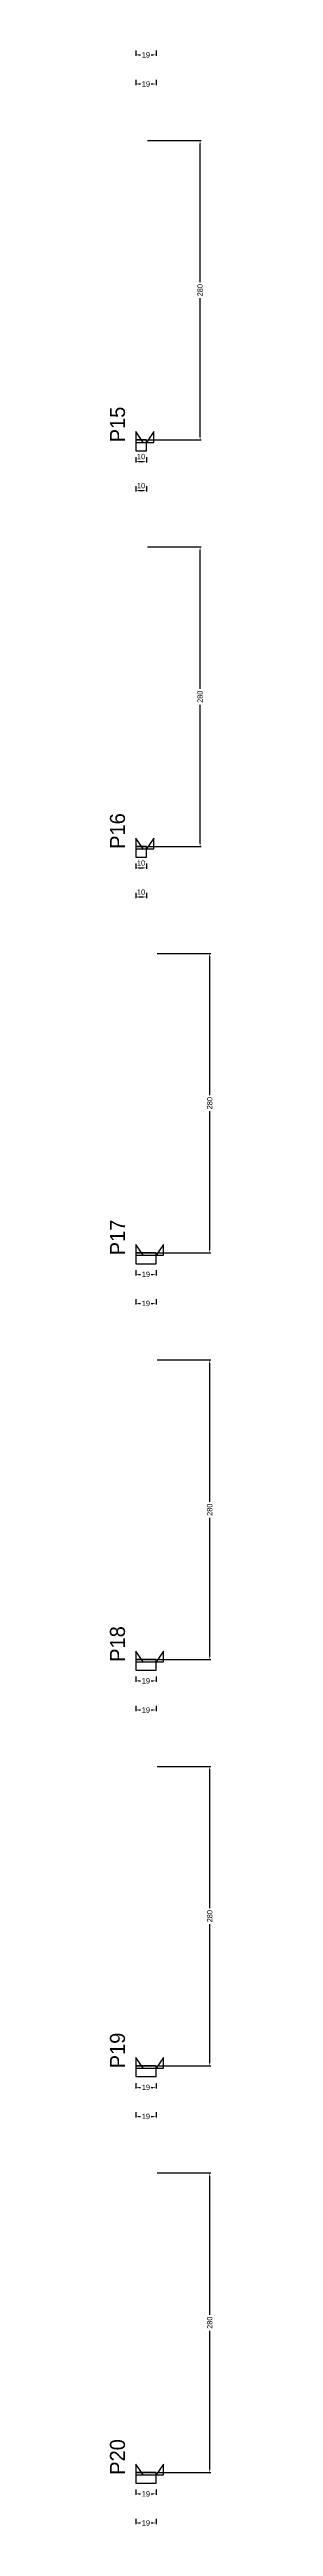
# Model space of a CAD drawing. Header units: centimetres. Extents: x -8500 to 4118, y -39526 to 295.
# Drawn here: x 3976 to 4072, y -7268 to -4953 of the extents above; entities that cross this region are included whole.
import ezdxf

# ---------------------------------------------------------------- set-up
doc = ezdxf.new("R2010")
doc.units = ezdxf.units.CM
for name, color, linetype in [('NOMENCLATURA', 7, 'Continuous'), ('SARR_2.2x10', 60, 'Continuous'), ('SARR_2.2x7', 40, 'Continuous')]:
    doc.layers.add(name, color=color, linetype=linetype)
doc.dimstyles.new('PAINEL-NOVA', dxfattribs={"dimtxt": 5, "dimasz": 3, "dimexe": 1, "dimexo": 1, "dimgap": 1, "dimtad": 1, "dimcen": 2.5, "dimazin": 3, "dimtfac": 1, "dimtmove": 0, "dimatfit": 3})

# ---------------------------------------------------------------- blocks, each defined once
blk = doc.blocks.new('_CLOSEDFILLED')
at = {"color": 0, "linetype": 'BYBLOCK'}
blk.add_solid([(-1, 0.16), (0, 0), (-1, -0.16)], dxfattribs=at)
blk = doc.blocks.new('*D359')
for p, q in [((4000, -4953.8), (4000, -4958.8)), ((4019, -4953.8), (4019, -4958.8)), ((4003, -4957.8), (4004.5, -4957.8)), ((4014.5, -4957.8), (4016, -4957.8))]:
    blk.add_line(p, q)
at = {"layer": 'Defpoints'}
for p in [(4000, -4952.8), (4019, -4952.8), (4000, -4957.8)]:
    blk.add_point(p, dxfattribs=at)
at = {"layer": 'SARR_2.2x10', "xscale": 3, "yscale": 3, "rotation": 180}
blk.add_blockref('_CLOSEDFILLED', (4000, -4957.8), dxfattribs=at)
at = {"layer": 'SARR_2.2x10', "xscale": 3, "yscale": 3}
blk.add_blockref('_CLOSEDFILLED', (4019, -4957.8), dxfattribs=at)
at = {"layer": 'SARR_2.2x10', "insert": (4009.5, -4957.8), "char_height": 5, "attachment_point": 5}
blk.add_mtext('19', dxfattribs=at)
blk = doc.blocks.new('*D364')
for p, q in [((4000, -4981), (4000, -4986)), ((4003, -4985), (4004.5, -4985)), ((4014.5, -4985), (4016, -4985)), ((4019, -4981), (4019, -4986))]:
    blk.add_line(p, q)
at = {"layer": 'Defpoints'}
for p in [(4000, -4980), (4000, -4985), (4019, -4980)]:
    blk.add_point(p, dxfattribs=at)
at = {"layer": 'SARR_2.2x10', "xscale": 3, "yscale": 3, "rotation": 180}
blk.add_blockref('_CLOSEDFILLED', (4000, -4985), dxfattribs=at)
at = {"layer": 'SARR_2.2x10', "xscale": 3, "yscale": 3}
blk.add_blockref('_CLOSEDFILLED', (4019, -4985), dxfattribs=at)
at = {"layer": 'SARR_2.2x10', "insert": (4009.5, -4985), "char_height": 5, "attachment_point": 5}
blk.add_mtext('19', dxfattribs=at)
blk = doc.blocks.new('*D385')
for p, q in [((4000, -5333.8), (4000, -5338.8)), ((4003, -5337.8), (4007, -5337.8)), ((4010, -5333.8), (4010, -5338.8))]:
    blk.add_line(p, q)
at = {"layer": 'Defpoints'}
for p in [(4000, -5332.8), (4000, -5337.8), (4010, -5332.8)]:
    blk.add_point(p, dxfattribs=at)
at = {"layer": 'SARR_2.2x10', "xscale": 3, "yscale": 3, "rotation": 180}
blk.add_blockref('_CLOSEDFILLED', (4000, -5337.8), dxfattribs=at)
at = {"layer": 'SARR_2.2x10', "xscale": 3, "yscale": 3}
blk.add_blockref('_CLOSEDFILLED', (4010, -5337.8), dxfattribs=at)
at = {"layer": 'SARR_2.2x10', "insert": (4005, -5333.3), "char_height": 5, "attachment_point": 5}
blk.add_mtext('10', dxfattribs=at)
blk = doc.blocks.new('*D386')
for p, q in [((4011, -5037.8), (4061, -5037.8)), ((4060, -5170.3), (4060, -5040.8)), ((4060, -5314.8), (4060, -5185.3)), ((4011, -5317.8), (4061, -5317.8))]:
    blk.add_line(p, q)
at = {"layer": 'Defpoints'}
for p in [(4010, -5037.8), (4010, -5317.8), (4060, -5317.8)]:
    blk.add_point(p, dxfattribs=at)
at = {"layer": 'SARR_2.2x10', "xscale": 3, "yscale": 3}
for p, rotation in [((4060, -5037.8), 90), ((4060, -5317.8), 270)]:
    blk.add_blockref('_CLOSEDFILLED', p, dxfattribs=dict(at, rotation=rotation))
at = {"layer": 'SARR_2.2x10', "insert": (4060, -5177.8), "char_height": 5, "attachment_point": 5, "rotation": 90}
blk.add_mtext('280', dxfattribs=at)
blk = doc.blocks.new('*D387')
for p, q in [((4011, -5037.8), (4061, -5037.8)), ((4060, -5170.3), (4060, -5040.8)), ((4060, -5314.8), (4060, -5185.3)), ((4011, -5317.8), (4061, -5317.8))]:
    blk.add_line(p, q)
at = {"layer": 'Defpoints'}
for p in [(4010, -5037.8), (4010, -5317.8), (4060, -5317.8)]:
    blk.add_point(p, dxfattribs=at)
at = {"layer": 'SARR_2.2x10', "xscale": 3, "yscale": 3}
for p, rotation in [((4060, -5037.8), 90), ((4060, -5317.8), 270)]:
    blk.add_blockref('_CLOSEDFILLED', p, dxfattribs=dict(at, rotation=rotation))
at = {"layer": 'SARR_2.2x10', "insert": (4060, -5177.8), "char_height": 5, "attachment_point": 5, "rotation": 90}
blk.add_mtext('280', dxfattribs=at)
blk = doc.blocks.new('*D388')
for p, q in [((4011, -5037.8), (4061, -5037.8)), ((4060, -5170.3), (4060, -5040.8)), ((4060, -5314.8), (4060, -5185.3)), ((4011, -5317.8), (4061, -5317.8))]:
    blk.add_line(p, q)
at = {"layer": 'Defpoints'}
for p in [(4010, -5037.8), (4010, -5317.8), (4060, -5317.8)]:
    blk.add_point(p, dxfattribs=at)
at = {"layer": 'SARR_2.2x10', "xscale": 3, "yscale": 3}
for p, rotation in [((4060, -5037.8), 90), ((4060, -5317.8), 270)]:
    blk.add_blockref('_CLOSEDFILLED', p, dxfattribs=dict(at, rotation=rotation))
at = {"layer": 'SARR_2.2x10', "insert": (4060, -5177.8), "char_height": 5, "attachment_point": 5, "rotation": 90}
blk.add_mtext('280', dxfattribs=at)
blk = doc.blocks.new('*D389')
for p, q in [((4011, -5037.8), (4061, -5037.8)), ((4060, -5170.3), (4060, -5040.8)), ((4060, -5314.8), (4060, -5185.3)), ((4011, -5317.8), (4061, -5317.8))]:
    blk.add_line(p, q)
at = {"layer": 'Defpoints'}
for p in [(4010, -5037.8), (4010, -5317.8), (4060, -5317.8)]:
    blk.add_point(p, dxfattribs=at)
at = {"layer": 'SARR_2.2x10', "xscale": 3, "yscale": 3}
for p, rotation in [((4060, -5037.8), 90), ((4060, -5317.8), 270)]:
    blk.add_blockref('_CLOSEDFILLED', p, dxfattribs=dict(at, rotation=rotation))
at = {"layer": 'SARR_2.2x10', "insert": (4060, -5177.8), "char_height": 5, "attachment_point": 5, "rotation": 90}
blk.add_mtext('280', dxfattribs=at)
blk = doc.blocks.new('*D390')
for p, q in [((4000, -5361), (4000, -5366)), ((4003, -5365), (4007, -5365)), ((4010, -5361), (4010, -5366))]:
    blk.add_line(p, q)
at = {"layer": 'Defpoints'}
for p in [(4000, -5360), (4000, -5365), (4010, -5360)]:
    blk.add_point(p, dxfattribs=at)
at = {"layer": 'SARR_2.2x10', "xscale": 3, "yscale": 3, "rotation": 180}
blk.add_blockref('_CLOSEDFILLED', (4000, -5365), dxfattribs=at)
at = {"layer": 'SARR_2.2x10', "xscale": 3, "yscale": 3}
blk.add_blockref('_CLOSEDFILLED', (4010, -5365), dxfattribs=at)
at = {"layer": 'SARR_2.2x10', "insert": (4005, -5360.5), "char_height": 5, "attachment_point": 5}
blk.add_mtext('10', dxfattribs=at)
blk = doc.blocks.new('GRA-E')
at = {"layer": 'SARR_2.2x7'}
blk.add_lwpolyline([(0, 0), (7, 0), (0, 10)], close=True, dxfattribs=at)
blk = doc.blocks.new('GRA-D')
at = {"layer": 'SARR_2.2x7'}
blk.add_lwpolyline([(0, 0), (7, 0), (7, 10)], close=True, dxfattribs=at)
blk = doc.blocks.new('*D411')
for p, q in [((4000, -5713.8), (4000, -5718.8)), ((4003, -5717.8), (4007, -5717.8)), ((4010, -5713.8), (4010, -5718.8))]:
    blk.add_line(p, q)
at = {"layer": 'Defpoints'}
for p in [(4000, -5712.8), (4000, -5717.8), (4010, -5712.8)]:
    blk.add_point(p, dxfattribs=at)
at = {"layer": 'SARR_2.2x10', "xscale": 3, "yscale": 3, "rotation": 180}
blk.add_blockref('_CLOSEDFILLED', (4000, -5717.8), dxfattribs=at)
at = {"layer": 'SARR_2.2x10', "xscale": 3, "yscale": 3}
blk.add_blockref('_CLOSEDFILLED', (4010, -5717.8), dxfattribs=at)
at = {"layer": 'SARR_2.2x10', "insert": (4005, -5713.3), "char_height": 5, "attachment_point": 5}
blk.add_mtext('10', dxfattribs=at)
blk = doc.blocks.new('*D412')
for p, q in [((4011, -5417.8), (4061, -5417.8)), ((4060, -5550.3), (4060, -5420.8)), ((4060, -5694.8), (4060, -5565.3)), ((4011, -5697.8), (4061, -5697.8))]:
    blk.add_line(p, q)
at = {"layer": 'Defpoints'}
for p in [(4010, -5417.8), (4010, -5697.8), (4060, -5697.8)]:
    blk.add_point(p, dxfattribs=at)
at = {"layer": 'SARR_2.2x10', "xscale": 3, "yscale": 3}
for p, rotation in [((4060, -5417.8), 90), ((4060, -5697.8), 270)]:
    blk.add_blockref('_CLOSEDFILLED', p, dxfattribs=dict(at, rotation=rotation))
at = {"layer": 'SARR_2.2x10', "insert": (4060, -5557.8), "char_height": 5, "attachment_point": 5, "rotation": 90}
blk.add_mtext('280', dxfattribs=at)
blk = doc.blocks.new('*D413')
for p, q in [((4011, -5417.8), (4061, -5417.8)), ((4060, -5550.3), (4060, -5420.8)), ((4060, -5694.8), (4060, -5565.3)), ((4011, -5697.8), (4061, -5697.8))]:
    blk.add_line(p, q)
at = {"layer": 'Defpoints'}
for p in [(4010, -5417.8), (4010, -5697.8), (4060, -5697.8)]:
    blk.add_point(p, dxfattribs=at)
at = {"layer": 'SARR_2.2x10', "xscale": 3, "yscale": 3}
for p, rotation in [((4060, -5417.8), 90), ((4060, -5697.8), 270)]:
    blk.add_blockref('_CLOSEDFILLED', p, dxfattribs=dict(at, rotation=rotation))
at = {"layer": 'SARR_2.2x10', "insert": (4060, -5557.8), "char_height": 5, "attachment_point": 5, "rotation": 90}
blk.add_mtext('280', dxfattribs=at)
blk = doc.blocks.new('*D414')
for p, q in [((4011, -5417.8), (4061, -5417.8)), ((4060, -5550.3), (4060, -5420.8)), ((4060, -5694.8), (4060, -5565.3)), ((4011, -5697.8), (4061, -5697.8))]:
    blk.add_line(p, q)
at = {"layer": 'Defpoints'}
for p in [(4010, -5417.8), (4010, -5697.8), (4060, -5697.8)]:
    blk.add_point(p, dxfattribs=at)
at = {"layer": 'SARR_2.2x10', "xscale": 3, "yscale": 3}
for p, rotation in [((4060, -5417.8), 90), ((4060, -5697.8), 270)]:
    blk.add_blockref('_CLOSEDFILLED', p, dxfattribs=dict(at, rotation=rotation))
at = {"layer": 'SARR_2.2x10', "insert": (4060, -5557.8), "char_height": 5, "attachment_point": 5, "rotation": 90}
blk.add_mtext('280', dxfattribs=at)
blk = doc.blocks.new('*D415')
for p, q in [((4011, -5417.8), (4061, -5417.8)), ((4060, -5550.3), (4060, -5420.8)), ((4060, -5694.8), (4060, -5565.3)), ((4011, -5697.8), (4061, -5697.8))]:
    blk.add_line(p, q)
at = {"layer": 'Defpoints'}
for p in [(4010, -5417.8), (4010, -5697.8), (4060, -5697.8)]:
    blk.add_point(p, dxfattribs=at)
at = {"layer": 'SARR_2.2x10', "xscale": 3, "yscale": 3}
for p, rotation in [((4060, -5417.8), 90), ((4060, -5697.8), 270)]:
    blk.add_blockref('_CLOSEDFILLED', p, dxfattribs=dict(at, rotation=rotation))
at = {"layer": 'SARR_2.2x10', "insert": (4060, -5557.8), "char_height": 5, "attachment_point": 5, "rotation": 90}
blk.add_mtext('280', dxfattribs=at)
blk = doc.blocks.new('*D416')
for p, q in [((4000, -5741), (4000, -5746)), ((4010, -5741), (4010, -5746)), ((4003, -5745), (4007, -5745))]:
    blk.add_line(p, q)
at = {"layer": 'Defpoints'}
for p in [(4000, -5740), (4010, -5740), (4000, -5745)]:
    blk.add_point(p, dxfattribs=at)
at = {"layer": 'SARR_2.2x10', "xscale": 3, "yscale": 3, "rotation": 180}
blk.add_blockref('_CLOSEDFILLED', (4000, -5745), dxfattribs=at)
at = {"layer": 'SARR_2.2x10', "xscale": 3, "yscale": 3}
blk.add_blockref('_CLOSEDFILLED', (4010, -5745), dxfattribs=at)
at = {"layer": 'SARR_2.2x10', "insert": (4005, -5740.5), "char_height": 5, "attachment_point": 5}
blk.add_mtext('10', dxfattribs=at)
blk = doc.blocks.new('*D437')
for p, q in [((4000, -6093.8), (4000, -6098.8)), ((4003, -6097.8), (4004.5, -6097.8)), ((4014.5, -6097.8), (4016, -6097.8)), ((4019, -6093.8), (4019, -6098.8))]:
    blk.add_line(p, q)
at = {"layer": 'Defpoints'}
for p in [(4000, -6092.8), (4000, -6097.8), (4019, -6092.8)]:
    blk.add_point(p, dxfattribs=at)
at = {"layer": 'SARR_2.2x10', "xscale": 3, "yscale": 3, "rotation": 180}
blk.add_blockref('_CLOSEDFILLED', (4000, -6097.8), dxfattribs=at)
at = {"layer": 'SARR_2.2x10', "xscale": 3, "yscale": 3}
blk.add_blockref('_CLOSEDFILLED', (4019, -6097.8), dxfattribs=at)
at = {"layer": 'SARR_2.2x10', "insert": (4009.5, -6097.8), "char_height": 5, "attachment_point": 5}
blk.add_mtext('19', dxfattribs=at)
blk = doc.blocks.new('*D438')
for p, q in [((4020, -5797.8), (4070, -5797.8)), ((4069, -5930.3), (4069, -5800.8)), ((4069, -6074.8), (4069, -5945.3)), ((4020, -6077.8), (4070, -6077.8))]:
    blk.add_line(p, q)
at = {"layer": 'Defpoints'}
for p in [(4019, -5797.8), (4019, -6077.8), (4069, -6077.8)]:
    blk.add_point(p, dxfattribs=at)
at = {"layer": 'SARR_2.2x10', "xscale": 3, "yscale": 3}
for p, rotation in [((4069, -5797.8), 90), ((4069, -6077.8), 270)]:
    blk.add_blockref('_CLOSEDFILLED', p, dxfattribs=dict(at, rotation=rotation))
at = {"layer": 'SARR_2.2x10', "insert": (4069, -5937.8), "char_height": 5, "attachment_point": 5, "rotation": 90}
blk.add_mtext('280', dxfattribs=at)
blk = doc.blocks.new('*D439')
for p, q in [((4020, -5797.8), (4070, -5797.8)), ((4069, -5930.3), (4069, -5800.8)), ((4069, -6074.8), (4069, -5945.3)), ((4020, -6077.8), (4070, -6077.8))]:
    blk.add_line(p, q)
at = {"layer": 'Defpoints'}
for p in [(4019, -5797.8), (4019, -6077.8), (4069, -6077.8)]:
    blk.add_point(p, dxfattribs=at)
at = {"layer": 'SARR_2.2x10', "xscale": 3, "yscale": 3}
for p, rotation in [((4069, -5797.8), 90), ((4069, -6077.8), 270)]:
    blk.add_blockref('_CLOSEDFILLED', p, dxfattribs=dict(at, rotation=rotation))
at = {"layer": 'SARR_2.2x10', "insert": (4069, -5937.8), "char_height": 5, "attachment_point": 5, "rotation": 90}
blk.add_mtext('280', dxfattribs=at)
blk = doc.blocks.new('*D440')
for p, q in [((4020, -5797.8), (4070, -5797.8)), ((4069, -5930.3), (4069, -5800.8)), ((4069, -6074.8), (4069, -5945.3)), ((4020, -6077.8), (4070, -6077.8))]:
    blk.add_line(p, q)
at = {"layer": 'Defpoints'}
for p in [(4019, -5797.8), (4019, -6077.8), (4069, -6077.8)]:
    blk.add_point(p, dxfattribs=at)
at = {"layer": 'SARR_2.2x10', "xscale": 3, "yscale": 3}
for p, rotation in [((4069, -5797.8), 90), ((4069, -6077.8), 270)]:
    blk.add_blockref('_CLOSEDFILLED', p, dxfattribs=dict(at, rotation=rotation))
at = {"layer": 'SARR_2.2x10', "insert": (4069, -5937.8), "char_height": 5, "attachment_point": 5, "rotation": 90}
blk.add_mtext('280', dxfattribs=at)
blk = doc.blocks.new('*D441')
for p, q in [((4020, -5797.8), (4070, -5797.8)), ((4069, -5930.3), (4069, -5800.8)), ((4069, -6074.8), (4069, -5945.3)), ((4020, -6077.8), (4070, -6077.8))]:
    blk.add_line(p, q)
at = {"layer": 'Defpoints'}
for p in [(4019, -5797.8), (4019, -6077.8), (4069, -6077.8)]:
    blk.add_point(p, dxfattribs=at)
at = {"layer": 'SARR_2.2x10', "xscale": 3, "yscale": 3}
for p, rotation in [((4069, -5797.8), 90), ((4069, -6077.8), 270)]:
    blk.add_blockref('_CLOSEDFILLED', p, dxfattribs=dict(at, rotation=rotation))
at = {"layer": 'SARR_2.2x10', "insert": (4069, -5937.8), "char_height": 5, "attachment_point": 5, "rotation": 90}
blk.add_mtext('280', dxfattribs=at)
blk = doc.blocks.new('*D442')
for p, q in [((4000, -6121), (4000, -6126)), ((4003, -6125), (4004.5, -6125)), ((4014.5, -6125), (4016, -6125)), ((4019, -6121), (4019, -6126))]:
    blk.add_line(p, q)
at = {"layer": 'Defpoints'}
for p in [(4000, -6120), (4000, -6125), (4019, -6120)]:
    blk.add_point(p, dxfattribs=at)
at = {"layer": 'SARR_2.2x10', "xscale": 3, "yscale": 3, "rotation": 180}
blk.add_blockref('_CLOSEDFILLED', (4000, -6125), dxfattribs=at)
at = {"layer": 'SARR_2.2x10', "xscale": 3, "yscale": 3}
blk.add_blockref('_CLOSEDFILLED', (4019, -6125), dxfattribs=at)
at = {"layer": 'SARR_2.2x10', "insert": (4009.5, -6125), "char_height": 5, "attachment_point": 5}
blk.add_mtext('19', dxfattribs=at)
blk = doc.blocks.new('*D463')
for p, q in [((4000, -6473.8), (4000, -6478.8)), ((4003, -6477.8), (4004.5, -6477.8)), ((4014.5, -6477.8), (4016, -6477.8)), ((4019, -6473.8), (4019, -6478.8))]:
    blk.add_line(p, q)
at = {"layer": 'Defpoints'}
for p in [(4000, -6472.8), (4000, -6477.8), (4019, -6472.8)]:
    blk.add_point(p, dxfattribs=at)
at = {"layer": 'SARR_2.2x10', "xscale": 3, "yscale": 3, "rotation": 180}
blk.add_blockref('_CLOSEDFILLED', (4000, -6477.8), dxfattribs=at)
at = {"layer": 'SARR_2.2x10', "xscale": 3, "yscale": 3}
blk.add_blockref('_CLOSEDFILLED', (4019, -6477.8), dxfattribs=at)
at = {"layer": 'SARR_2.2x10', "insert": (4009.5, -6477.8), "char_height": 5, "attachment_point": 5}
blk.add_mtext('19', dxfattribs=at)
blk = doc.blocks.new('*D464')
for p, q in [((4020, -6177.8), (4070, -6177.8)), ((4069, -6310.3), (4069, -6180.8)), ((4069, -6454.8), (4069, -6325.3)), ((4020, -6457.8), (4070, -6457.8))]:
    blk.add_line(p, q)
at = {"layer": 'Defpoints'}
for p in [(4019, -6177.8), (4019, -6457.8), (4069, -6457.8)]:
    blk.add_point(p, dxfattribs=at)
at = {"layer": 'SARR_2.2x10', "xscale": 3, "yscale": 3}
for p, rotation in [((4069, -6177.8), 90), ((4069, -6457.8), 270)]:
    blk.add_blockref('_CLOSEDFILLED', p, dxfattribs=dict(at, rotation=rotation))
at = {"layer": 'SARR_2.2x10', "insert": (4069, -6317.8), "char_height": 5, "attachment_point": 5, "rotation": 90}
blk.add_mtext('280', dxfattribs=at)
blk = doc.blocks.new('*D465')
for p, q in [((4020, -6177.8), (4070, -6177.8)), ((4069, -6310.3), (4069, -6180.8)), ((4069, -6454.8), (4069, -6325.3)), ((4020, -6457.8), (4070, -6457.8))]:
    blk.add_line(p, q)
at = {"layer": 'Defpoints'}
for p in [(4019, -6177.8), (4019, -6457.8), (4069, -6457.8)]:
    blk.add_point(p, dxfattribs=at)
at = {"layer": 'SARR_2.2x10', "xscale": 3, "yscale": 3}
for p, rotation in [((4069, -6177.8), 90), ((4069, -6457.8), 270)]:
    blk.add_blockref('_CLOSEDFILLED', p, dxfattribs=dict(at, rotation=rotation))
at = {"layer": 'SARR_2.2x10', "insert": (4069, -6317.8), "char_height": 5, "attachment_point": 5, "rotation": 90}
blk.add_mtext('280', dxfattribs=at)
blk = doc.blocks.new('*D466')
for p, q in [((4020, -6177.8), (4070, -6177.8)), ((4069, -6310.3), (4069, -6180.8)), ((4069, -6454.8), (4069, -6325.3)), ((4020, -6457.8), (4070, -6457.8))]:
    blk.add_line(p, q)
at = {"layer": 'Defpoints'}
for p in [(4019, -6177.8), (4019, -6457.8), (4069, -6457.8)]:
    blk.add_point(p, dxfattribs=at)
at = {"layer": 'SARR_2.2x10', "xscale": 3, "yscale": 3}
for p, rotation in [((4069, -6177.8), 90), ((4069, -6457.8), 270)]:
    blk.add_blockref('_CLOSEDFILLED', p, dxfattribs=dict(at, rotation=rotation))
at = {"layer": 'SARR_2.2x10', "insert": (4069, -6317.8), "char_height": 5, "attachment_point": 5, "rotation": 90}
blk.add_mtext('280', dxfattribs=at)
blk = doc.blocks.new('*D467')
for p, q in [((4020, -6177.8), (4070, -6177.8)), ((4069, -6310.3), (4069, -6180.8)), ((4069, -6454.8), (4069, -6325.3)), ((4020, -6457.8), (4070, -6457.8))]:
    blk.add_line(p, q)
at = {"layer": 'Defpoints'}
for p in [(4019, -6177.8), (4019, -6457.8), (4069, -6457.8)]:
    blk.add_point(p, dxfattribs=at)
at = {"layer": 'SARR_2.2x10', "xscale": 3, "yscale": 3}
for p, rotation in [((4069, -6177.8), 90), ((4069, -6457.8), 270)]:
    blk.add_blockref('_CLOSEDFILLED', p, dxfattribs=dict(at, rotation=rotation))
at = {"layer": 'SARR_2.2x10', "insert": (4069, -6317.8), "char_height": 5, "attachment_point": 5, "rotation": 90}
blk.add_mtext('280', dxfattribs=at)
blk = doc.blocks.new('*D468')
for p, q in [((4000, -6501), (4000, -6506)), ((4003, -6505), (4004.5, -6505)), ((4014.5, -6505), (4016, -6505)), ((4019, -6501), (4019, -6506))]:
    blk.add_line(p, q)
at = {"layer": 'Defpoints'}
for p in [(4000, -6500), (4000, -6505), (4019, -6500)]:
    blk.add_point(p, dxfattribs=at)
at = {"layer": 'SARR_2.2x10', "xscale": 3, "yscale": 3, "rotation": 180}
blk.add_blockref('_CLOSEDFILLED', (4000, -6505), dxfattribs=at)
at = {"layer": 'SARR_2.2x10', "xscale": 3, "yscale": 3}
blk.add_blockref('_CLOSEDFILLED', (4019, -6505), dxfattribs=at)
at = {"layer": 'SARR_2.2x10', "insert": (4009.5, -6505), "char_height": 5, "attachment_point": 5}
blk.add_mtext('19', dxfattribs=at)
blk = doc.blocks.new('*D489')
for p, q in [((4000, -6853.8), (4000, -6858.8)), ((4019, -6853.8), (4019, -6858.8)), ((4003, -6857.8), (4004.5, -6857.8)), ((4014.5, -6857.8), (4016, -6857.8))]:
    blk.add_line(p, q)
at = {"layer": 'Defpoints'}
for p in [(4000, -6852.8), (4019, -6852.8), (4000, -6857.8)]:
    blk.add_point(p, dxfattribs=at)
at = {"layer": 'SARR_2.2x10', "xscale": 3, "yscale": 3, "rotation": 180}
blk.add_blockref('_CLOSEDFILLED', (4000, -6857.8), dxfattribs=at)
at = {"layer": 'SARR_2.2x10', "xscale": 3, "yscale": 3}
blk.add_blockref('_CLOSEDFILLED', (4019, -6857.8), dxfattribs=at)
at = {"layer": 'SARR_2.2x10', "insert": (4009.5, -6857.8), "char_height": 5, "attachment_point": 5}
blk.add_mtext('19', dxfattribs=at)
blk = doc.blocks.new('*D490')
for p, q in [((4020, -6557.8), (4070, -6557.8)), ((4069, -6690.3), (4069, -6560.8)), ((4069, -6834.8), (4069, -6705.3)), ((4020, -6837.8), (4070, -6837.8))]:
    blk.add_line(p, q)
at = {"layer": 'Defpoints'}
for p in [(4019, -6557.8), (4019, -6837.8), (4069, -6837.8)]:
    blk.add_point(p, dxfattribs=at)
at = {"layer": 'SARR_2.2x10', "xscale": 3, "yscale": 3}
for p, rotation in [((4069, -6557.8), 90), ((4069, -6837.8), 270)]:
    blk.add_blockref('_CLOSEDFILLED', p, dxfattribs=dict(at, rotation=rotation))
at = {"layer": 'SARR_2.2x10', "insert": (4069, -6697.8), "char_height": 5, "attachment_point": 5, "rotation": 90}
blk.add_mtext('280', dxfattribs=at)
blk = doc.blocks.new('*D491')
for p, q in [((4020, -6557.8), (4070, -6557.8)), ((4069, -6690.3), (4069, -6560.8)), ((4069, -6834.8), (4069, -6705.3)), ((4020, -6837.8), (4070, -6837.8))]:
    blk.add_line(p, q)
at = {"layer": 'Defpoints'}
for p in [(4019, -6557.8), (4019, -6837.8), (4069, -6837.8)]:
    blk.add_point(p, dxfattribs=at)
at = {"layer": 'SARR_2.2x10', "xscale": 3, "yscale": 3}
for p, rotation in [((4069, -6557.8), 90), ((4069, -6837.8), 270)]:
    blk.add_blockref('_CLOSEDFILLED', p, dxfattribs=dict(at, rotation=rotation))
at = {"layer": 'SARR_2.2x10', "insert": (4069, -6697.8), "char_height": 5, "attachment_point": 5, "rotation": 90}
blk.add_mtext('280', dxfattribs=at)
blk = doc.blocks.new('*D492')
for p, q in [((4020, -6557.8), (4070, -6557.8)), ((4069, -6690.3), (4069, -6560.8)), ((4069, -6834.8), (4069, -6705.3)), ((4020, -6837.8), (4070, -6837.8))]:
    blk.add_line(p, q)
at = {"layer": 'Defpoints'}
for p in [(4019, -6557.8), (4019, -6837.8), (4069, -6837.8)]:
    blk.add_point(p, dxfattribs=at)
at = {"layer": 'SARR_2.2x10', "xscale": 3, "yscale": 3}
for p, rotation in [((4069, -6557.8), 90), ((4069, -6837.8), 270)]:
    blk.add_blockref('_CLOSEDFILLED', p, dxfattribs=dict(at, rotation=rotation))
at = {"layer": 'SARR_2.2x10', "insert": (4069, -6697.8), "char_height": 5, "attachment_point": 5, "rotation": 90}
blk.add_mtext('280', dxfattribs=at)
blk = doc.blocks.new('*D493')
for p, q in [((4020, -6557.8), (4070, -6557.8)), ((4069, -6690.3), (4069, -6560.8)), ((4069, -6834.8), (4069, -6705.3)), ((4020, -6837.8), (4070, -6837.8))]:
    blk.add_line(p, q)
at = {"layer": 'Defpoints'}
for p in [(4019, -6557.8), (4019, -6837.8), (4069, -6837.8)]:
    blk.add_point(p, dxfattribs=at)
at = {"layer": 'SARR_2.2x10', "xscale": 3, "yscale": 3}
for p, rotation in [((4069, -6557.8), 90), ((4069, -6837.8), 270)]:
    blk.add_blockref('_CLOSEDFILLED', p, dxfattribs=dict(at, rotation=rotation))
at = {"layer": 'SARR_2.2x10', "insert": (4069, -6697.8), "char_height": 5, "attachment_point": 5, "rotation": 90}
blk.add_mtext('280', dxfattribs=at)
blk = doc.blocks.new('*D494')
for p, q in [((4000, -6881), (4000, -6886)), ((4003, -6885), (4004.5, -6885)), ((4014.5, -6885), (4016, -6885)), ((4019, -6881), (4019, -6886))]:
    blk.add_line(p, q)
at = {"layer": 'Defpoints'}
for p in [(4000, -6880), (4000, -6885), (4019, -6880)]:
    blk.add_point(p, dxfattribs=at)
at = {"layer": 'SARR_2.2x10', "xscale": 3, "yscale": 3, "rotation": 180}
blk.add_blockref('_CLOSEDFILLED', (4000, -6885), dxfattribs=at)
at = {"layer": 'SARR_2.2x10', "xscale": 3, "yscale": 3}
blk.add_blockref('_CLOSEDFILLED', (4019, -6885), dxfattribs=at)
at = {"layer": 'SARR_2.2x10', "insert": (4009.5, -6885), "char_height": 5, "attachment_point": 5}
blk.add_mtext('19', dxfattribs=at)
blk = doc.blocks.new('*D515')
for p, q in [((4000, -7233.8), (4000, -7238.8)), ((4003, -7237.8), (4004.5, -7237.8)), ((4014.5, -7237.8), (4016, -7237.8)), ((4019, -7233.8), (4019, -7238.8))]:
    blk.add_line(p, q)
at = {"layer": 'Defpoints'}
for p in [(4000, -7232.8), (4000, -7237.8), (4019, -7232.8)]:
    blk.add_point(p, dxfattribs=at)
at = {"layer": 'SARR_2.2x10', "xscale": 3, "yscale": 3, "rotation": 180}
blk.add_blockref('_CLOSEDFILLED', (4000, -7237.8), dxfattribs=at)
at = {"layer": 'SARR_2.2x10', "xscale": 3, "yscale": 3}
blk.add_blockref('_CLOSEDFILLED', (4019, -7237.8), dxfattribs=at)
at = {"layer": 'SARR_2.2x10', "insert": (4009.5, -7237.8), "char_height": 5, "attachment_point": 5}
blk.add_mtext('19', dxfattribs=at)
blk = doc.blocks.new('*D516')
for p, q in [((4020, -6937.8), (4070, -6937.8)), ((4069, -7070.3), (4069, -6940.8)), ((4069, -7214.8), (4069, -7085.3)), ((4020, -7217.8), (4070, -7217.8))]:
    blk.add_line(p, q)
at = {"layer": 'Defpoints'}
for p in [(4019, -6937.8), (4019, -7217.8), (4069, -7217.8)]:
    blk.add_point(p, dxfattribs=at)
at = {"layer": 'SARR_2.2x10', "xscale": 3, "yscale": 3}
for p, rotation in [((4069, -6937.8), 90), ((4069, -7217.8), 270)]:
    blk.add_blockref('_CLOSEDFILLED', p, dxfattribs=dict(at, rotation=rotation))
at = {"layer": 'SARR_2.2x10', "insert": (4069, -7077.8), "char_height": 5, "attachment_point": 5, "rotation": 90}
blk.add_mtext('280', dxfattribs=at)
blk = doc.blocks.new('*D517')
for p, q in [((4020, -6937.8), (4070, -6937.8)), ((4069, -7070.3), (4069, -6940.8)), ((4069, -7214.8), (4069, -7085.3)), ((4020, -7217.8), (4070, -7217.8))]:
    blk.add_line(p, q)
at = {"layer": 'Defpoints'}
for p in [(4019, -6937.8), (4019, -7217.8), (4069, -7217.8)]:
    blk.add_point(p, dxfattribs=at)
at = {"layer": 'SARR_2.2x10', "xscale": 3, "yscale": 3}
for p, rotation in [((4069, -6937.8), 90), ((4069, -7217.8), 270)]:
    blk.add_blockref('_CLOSEDFILLED', p, dxfattribs=dict(at, rotation=rotation))
at = {"layer": 'SARR_2.2x10', "insert": (4069, -7077.8), "char_height": 5, "attachment_point": 5, "rotation": 90}
blk.add_mtext('280', dxfattribs=at)
blk = doc.blocks.new('*D518')
for p, q in [((4020, -6937.8), (4070, -6937.8)), ((4069, -7070.3), (4069, -6940.8)), ((4069, -7214.8), (4069, -7085.3)), ((4020, -7217.8), (4070, -7217.8))]:
    blk.add_line(p, q)
at = {"layer": 'Defpoints'}
for p in [(4019, -6937.8), (4019, -7217.8), (4069, -7217.8)]:
    blk.add_point(p, dxfattribs=at)
at = {"layer": 'SARR_2.2x10', "xscale": 3, "yscale": 3}
for p, rotation in [((4069, -6937.8), 90), ((4069, -7217.8), 270)]:
    blk.add_blockref('_CLOSEDFILLED', p, dxfattribs=dict(at, rotation=rotation))
at = {"layer": 'SARR_2.2x10', "insert": (4069, -7077.8), "char_height": 5, "attachment_point": 5, "rotation": 90}
blk.add_mtext('280', dxfattribs=at)
blk = doc.blocks.new('*D519')
for p, q in [((4020, -6937.8), (4070, -6937.8)), ((4069, -7070.3), (4069, -6940.8)), ((4069, -7214.8), (4069, -7085.3)), ((4020, -7217.8), (4070, -7217.8))]:
    blk.add_line(p, q)
at = {"layer": 'Defpoints'}
for p in [(4019, -6937.8), (4019, -7217.8), (4069, -7217.8)]:
    blk.add_point(p, dxfattribs=at)
at = {"layer": 'SARR_2.2x10', "xscale": 3, "yscale": 3}
for p, rotation in [((4069, -6937.8), 90), ((4069, -7217.8), 270)]:
    blk.add_blockref('_CLOSEDFILLED', p, dxfattribs=dict(at, rotation=rotation))
at = {"layer": 'SARR_2.2x10', "insert": (4069, -7077.8), "char_height": 5, "attachment_point": 5, "rotation": 90}
blk.add_mtext('280', dxfattribs=at)
blk = doc.blocks.new('*D520')
for p, q in [((4000, -7261), (4000, -7266)), ((4003, -7265), (4004.5, -7265)), ((4014.5, -7265), (4016, -7265)), ((4019, -7261), (4019, -7266))]:
    blk.add_line(p, q)
at = {"layer": 'Defpoints'}
for p in [(4000, -7260), (4000, -7265), (4019, -7260)]:
    blk.add_point(p, dxfattribs=at)
at = {"layer": 'SARR_2.2x10', "xscale": 3, "yscale": 3, "rotation": 180}
blk.add_blockref('_CLOSEDFILLED', (4000, -7265), dxfattribs=at)
at = {"layer": 'SARR_2.2x10', "xscale": 3, "yscale": 3}
blk.add_blockref('_CLOSEDFILLED', (4019, -7265), dxfattribs=at)
at = {"layer": 'SARR_2.2x10', "insert": (4009.5, -7265), "char_height": 5, "attachment_point": 5}
blk.add_mtext('19', dxfattribs=at)

msp = doc.modelspace()

# ---------------------------------------------------------------- linework, layer by layer
at = {"layer": 'SARR_2.2x10'}
for p, q in [((4010, -5317.8), (4000, -5317.8)), ((4000, -5317.8), (4000, -5327.8)), ((4010, -5327.8), (4010, -5317.8)), ((4000, -5327.8), (4010, -5327.8)), ((4010, -5697.8), (4000, -5697.8)), ((4000, -5697.8), (4000, -5707.8)), ((4000, -5707.8), (4010, -5707.8)), ((4010, -5707.8), (4010, -5697.8)), ((4019, -6077.8), (4000, -6077.8)), ((4000, -6077.8), (4000, -6087.8)), ((4000, -6087.8), (4019, -6087.8)), ((4019, -6087.8), (4019, -6077.8)), ((4019, -6457.8), (4000, -6457.8)), ((4000, -6457.8), (4000, -6467.8)), ((4019, -6467.8), (4019, -6457.8)), ((4000, -6467.8), (4019, -6467.8)), ((4019, -6837.8), (4000, -6837.8)), ((4000, -6837.8), (4000, -6847.8)), ((4000, -6847.8), (4019, -6847.8)), ((4019, -6847.8), (4019, -6837.8)), ((4019, -7217.8), (4000, -7217.8)), ((4000, -7217.8), (4000, -7227.8)), ((4019, -7227.8), (4019, -7217.8)), ((4000, -7227.8), (4019, -7227.8))]:
    msp.add_line(p, q, dxfattribs=at)
at = {"layer": 'SARR_2.2x7'}
for p, q in [((4010, -5317.8), (4000, -5317.8)), ((4000, -5317.8), (4000, -5320)), ((4000, -5317.8), (4007, -5317.8)), ((4000, -5317.8), (4007, -5317.8)), ((4000, -5317.8), (4007, -5317.8)), ((4000, -5317.8), (4007, -5317.8)), ((4000, -5320), (4010, -5320)), ((4007, -5317.8), (4010, -5317.8)), ((4007, -5317.8), (4010, -5317.8)), ((4007, -5317.8), (4010, -5317.8)), ((4007, -5317.8), (4010, -5317.8)), ((4010, -5320), (4010, -5317.8)), ((4010, -5697.8), (4000, -5697.8)), ((4000, -5697.8), (4000, -5700)), ((4000, -5697.8), (4007, -5697.8)), ((4000, -5697.8), (4007, -5697.8)), ((4000, -5697.8), (4007, -5697.8)), ((4000, -5697.8), (4007, -5697.8)), ((4000, -5700), (4010, -5700)), ((4007, -5697.8), (4010, -5697.8)), ((4007, -5697.8), (4010, -5697.8)), ((4007, -5697.8), (4010, -5697.8)), ((4007, -5697.8), (4010, -5697.8)), ((4010, -5700), (4010, -5697.8)), ((4019, -6077.8), (4000, -6077.8)), ((4000, -6077.8), (4000, -6080)), ((4000, -6077.8), (4007, -6077.8)), ((4000, -6077.8), (4007, -6077.8)), ((4000, -6077.8), (4007, -6077.8)), ((4000, -6077.8), (4007, -6077.8)), ((4000, -6080), (4019, -6080)), ((4007, -6077.8), (4019, -6077.8)), ((4007, -6077.8), (4019, -6077.8)), ((4007, -6077.8), (4019, -6077.8)), ((4007, -6077.8), (4019, -6077.8)), ((4019, -6080), (4019, -6077.8)), ((4019, -6457.8), (4000, -6457.8)), ((4000, -6457.8), (4000, -6460)), ((4000, -6457.8), (4007, -6457.8)), ((4000, -6457.8), (4007, -6457.8)), ((4000, -6457.8), (4007, -6457.8)), ((4000, -6457.8), (4007, -6457.8)), ((4000, -6460), (4019, -6460)), ((4007, -6457.8), (4019, -6457.8)), ((4007, -6457.8), (4019, -6457.8)), ((4007, -6457.8), (4019, -6457.8)), ((4007, -6457.8), (4019, -6457.8)), ((4019, -6460), (4019, -6457.8)), ((4019, -6837.8), (4000, -6837.8)), ((4000, -6837.8), (4000, -6840)), ((4000, -6837.8), (4007, -6837.8)), ((4000, -6837.8), (4007, -6837.8)), ((4000, -6837.8), (4007, -6837.8)), ((4000, -6837.8), (4007, -6837.8)), ((4000, -6840), (4019, -6840)), ((4007, -6837.8), (4019, -6837.8)), ((4007, -6837.8), (4019, -6837.8)), ((4007, -6837.8), (4019, -6837.8)), ((4007, -6837.8), (4019, -6837.8)), ((4019, -6840), (4019, -6837.8)), ((4019, -7217.8), (4000, -7217.8)), ((4000, -7217.8), (4000, -7220)), ((4000, -7217.8), (4007, -7217.8)), ((4000, -7217.8), (4007, -7217.8)), ((4000, -7217.8), (4007, -7217.8)), ((4000, -7217.8), (4007, -7217.8)), ((4000, -7220), (4019, -7220)), ((4007, -7217.8), (4019, -7217.8)), ((4007, -7217.8), (4019, -7217.8)), ((4007, -7217.8), (4019, -7217.8)), ((4007, -7217.8), (4019, -7217.8)), ((4019, -7220), (4019, -7217.8))]:
    msp.add_line(p, q, dxfattribs=at)

# ---------------------------------------------------------------- block references
for name, p in [('GRA-E', (4000, -5320)), ('GRA-D', (4010, -5320)), ('GRA-E', (4000, -5700)), ('GRA-D', (4010, -5700)), ('GRA-E', (4000, -6080)), ('GRA-D', (4019, -6080)), ('GRA-E', (4000, -6460)), ('GRA-D', (4019, -6460)), ('GRA-E', (4000, -6840)), ('GRA-D', (4019, -6840)), ('GRA-E', (4000, -7220)), ('GRA-D', (4019, -7220))]:
    msp.add_blockref(name, p, dxfattribs=at)

# ---------------------------------------------------------------- texts
at = {"layer": 'NOMENCLATURA'}
for s, p in [('P15', (3990, -5320)), ('P16', (3990, -5700)), ('P17', (3990, -6080)), ('P18', (3990, -6460)), ('P19', (3990, -6840)), ('P20', (3990, -7220))]:
    msp.add_text(s, height=14, rotation=90, dxfattribs=at).set_placement(p)

# ---------------------------------------------------------------- dimensions: what is measured, and where the dimension line sits
at = {"layer": 'SARR_2.2x10'}
for base, p1, p2, picture, middle in [((4000, -4957.8), (4000, -4952.8), (4019, -4952.8), '*D359', (4009.5, -4957.8)), ((4000, -4985), (4000, -4980), (4019, -4980), '*D364', (4009.5, -4985)), ((4000, -5337.8), (4000, -5332.8), (4010, -5332.8), '*D385', (4005, -5333.3)), ((4000, -5365), (4000, -5360), (4010, -5360), '*D390', (4005, -5360.5)), ((4000, -5717.8), (4000, -5712.8), (4010, -5712.8), '*D411', (4005, -5713.3)), ((4000, -5745), (4000, -5740), (4010, -5740), '*D416', (4005, -5740.5)), ((4000, -6097.8), (4000, -6092.8), (4019, -6092.8), '*D437', (4009.5, -6097.8)), ((4000, -6125), (4000, -6120), (4019, -6120), '*D442', (4009.5, -6125)), ((4000, -6477.8), (4000, -6472.8), (4019, -6472.8), '*D463', (4009.5, -6477.8)), ((4000, -6505), (4000, -6500), (4019, -6500), '*D468', (4009.5, -6505)), ((4000, -6857.8), (4000, -6852.8), (4019, -6852.8), '*D489', (4009.5, -6857.8)), ((4000, -6885), (4000, -6880), (4019, -6880), '*D494', (4009.5, -6885)), ((4000, -7237.8), (4000, -7232.8), (4019, -7232.8), '*D515', (4009.5, -7237.8)), ((4000, -7265), (4000, -7260), (4019, -7260), '*D520', (4009.5, -7265))]:
    dim = msp.add_linear_dim(base=base, p1=p1, p2=p2, dimstyle='PAINEL-NOVA', dxfattribs=at)
    dim.commit()
    dim.dimension.update_dxf_attribs({"geometry": picture, "text_midpoint": middle})
for base, p1, p2, picture, middle in [((4060, -5317.8), (4010, -5317.8), (4010, -5037.8), '*D386', (4060, -5177.8)), ((4060, -5317.8), (4010, -5317.8), (4010, -5037.8), '*D387', (4060, -5177.8)), ((4060, -5317.8), (4010, -5317.8), (4010, -5037.8), '*D388', (4060, -5177.8)), ((4060, -5317.8), (4010, -5317.8), (4010, -5037.8), '*D389', (4060, -5177.8)), ((4060, -5697.8), (4010, -5697.8), (4010, -5417.8), '*D412', (4060, -5557.8)), ((4060, -5697.8), (4010, -5697.8), (4010, -5417.8), '*D413', (4060, -5557.8)), ((4060, -5697.8), (4010, -5697.8), (4010, -5417.8), '*D414', (4060, -5557.8)), ((4060, -5697.8), (4010, -5697.8), (4010, -5417.8), '*D415', (4060, -5557.8)), ((4069, -6077.8), (4019, -6077.8), (4019, -5797.8), '*D438', (4069, -5937.8)), ((4069, -6077.8), (4019, -6077.8), (4019, -5797.8), '*D439', (4069, -5937.8)), ((4069, -6077.8), (4019, -6077.8), (4019, -5797.8), '*D440', (4069, -5937.8)), ((4069, -6077.8), (4019, -6077.8), (4019, -5797.8), '*D441', (4069, -5937.8)), ((4069, -6457.8), (4019, -6457.8), (4019, -6177.8), '*D464', (4069, -6317.8)), ((4069, -6457.8), (4019, -6457.8), (4019, -6177.8), '*D465', (4069, -6317.8)), ((4069, -6457.8), (4019, -6457.8), (4019, -6177.8), '*D466', (4069, -6317.8)), ((4069, -6457.8), (4019, -6457.8), (4019, -6177.8), '*D467', (4069, -6317.8)), ((4069, -6837.8), (4019, -6837.8), (4019, -6557.8), '*D490', (4069, -6697.8)), ((4069, -6837.8), (4019, -6837.8), (4019, -6557.8), '*D491', (4069, -6697.8)), ((4069, -6837.8), (4019, -6837.8), (4019, -6557.8), '*D492', (4069, -6697.8)), ((4069, -6837.8), (4019, -6837.8), (4019, -6557.8), '*D493', (4069, -6697.8)), ((4069, -7217.8), (4019, -7217.8), (4019, -6937.8), '*D516', (4069, -7077.8)), ((4069, -7217.8), (4019, -7217.8), (4019, -6937.8), '*D517', (4069, -7077.8)), ((4069, -7217.8), (4019, -7217.8), (4019, -6937.8), '*D518', (4069, -7077.8)), ((4069, -7217.8), (4019, -7217.8), (4019, -6937.8), '*D519', (4069, -7077.8))]:
    dim = msp.add_linear_dim(base=base, p1=p1, p2=p2, angle=90, dimstyle='PAINEL-NOVA', dxfattribs=at)
    dim.commit()
    dim.dimension.update_dxf_attribs({"geometry": picture, "text_midpoint": middle})

doc.saveas('drawing.dxf')
